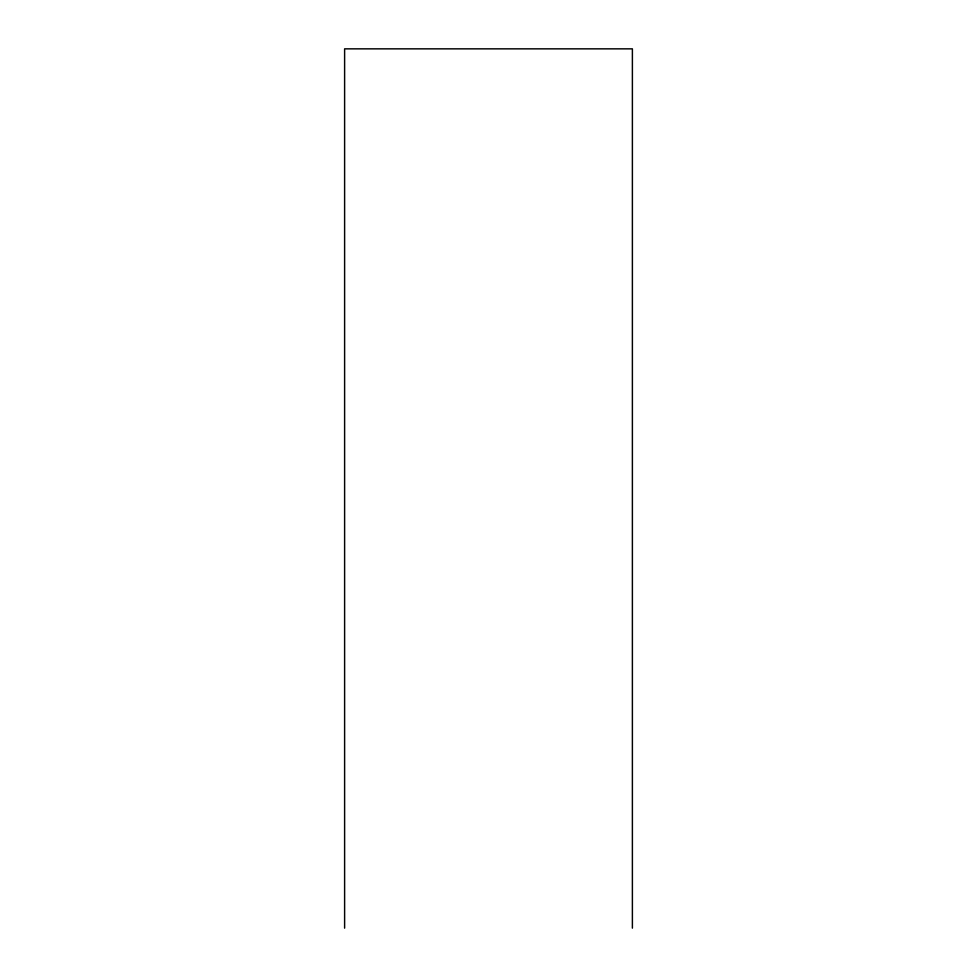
<?xml version="1.0" encoding="UTF-8"?>
<svg xmlns="http://www.w3.org/2000/svg" width="977" height="977" viewBox="0 0 977 977"><rect width="100%" height="100%" fill="white"/><g stroke="black" fill="none" stroke-linecap="round" stroke-linejoin="round"><path stroke-width="1.47" d="M632.388 928.15L632.388 48.85L344.612 48.85L344.612 928.15"/></g></svg>
